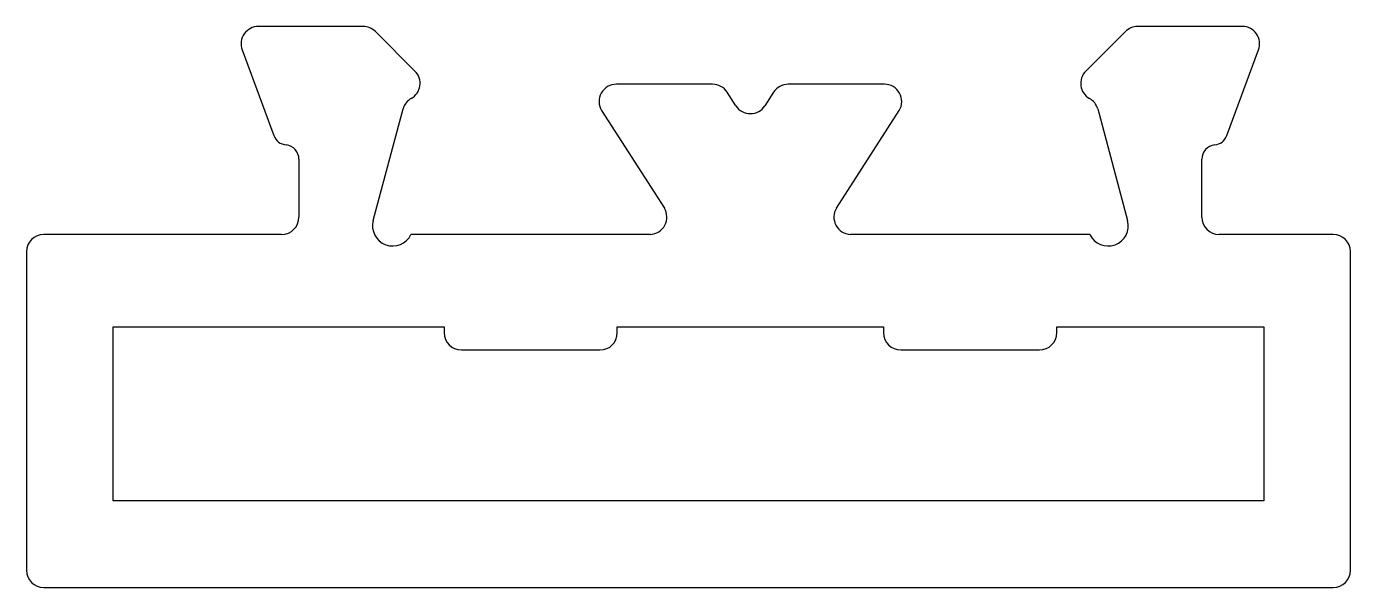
# Model space of a CAD drawing. Extents: x 6586.5 to 6609.4, y 1376.8 to 1386.5.
import ezdxf

# ---------------------------------------------------------------- set-up
doc = ezdxf.new("R2010")
doc.units = 0
doc.layers.get('0').update_dxf_attribs({"linetype": 'CONTINUOUS'})

msp = doc.modelspace()

# ---------------------------------------------------------------- linework, layer by layer
for p, q in [((6592.292, 1386.532), (6590.479, 1386.532)), ((6607.515, 1386.532), (6605.702, 1386.532)), ((6593.189, 1385.76), (6592.504, 1386.444)), ((6605.49, 1386.444), (6604.805, 1385.76)), ((6590.197, 1386.129), (6590.748, 1384.644)), ((6607.246, 1384.644), (6607.797, 1386.129)), ((6598.342, 1385.532), (6596.677, 1385.532)), ((6598.745, 1385.161), (6598.594, 1385.394)), ((6599.399, 1385.394), (6599.249, 1385.161)), ((6601.317, 1385.532), (6599.652, 1385.532)), ((6592.466, 1383.173), (6592.983, 1385.104)), ((6596.421, 1385.076), (6597.507, 1383.388)), ((6600.487, 1383.388), (6601.573, 1385.076)), ((6605.011, 1385.104), (6605.528, 1383.173)), ((6591.181, 1384.232), (6591.181, 1383.232)), ((6606.813, 1383.232), (6606.813, 1384.232)), ((6590.881, 1382.932), (6586.763, 1382.932)), ((6597.266, 1382.932), (6593.12, 1382.932)), ((6604.874, 1382.932), (6600.728, 1382.932)), ((6609.088, 1382.932), (6607.113, 1382.932)), ((6586.463, 1382.632), (6586.463, 1377.118)), ((6609.388, 1377.118), (6609.388, 1382.632)), ((6587.963, 1378.318), (6587.963, 1381.331)), ((6587.963, 1381.331), (6593.693, 1381.331)), ((6593.693, 1381.331), (6593.693, 1381.231)), ((6596.693, 1381.331), (6601.301, 1381.331)), ((6596.693, 1381.231), (6596.693, 1381.331)), ((6601.301, 1381.331), (6601.301, 1381.231)), ((6604.301, 1381.331), (6607.888, 1381.331)), ((6604.301, 1381.231), (6604.301, 1381.331)), ((6607.888, 1381.331), (6607.888, 1378.318)), ((6593.993, 1380.931), (6596.393, 1380.931)), ((6601.601, 1380.931), (6604.001, 1380.931)), ((6607.888, 1378.318), (6587.963, 1378.318)), ((6586.763, 1376.818), (6609.088, 1376.818))]:
    msp.add_line(p, q)
for centre, radius, start, end in [((6590.479, 1386.232), 0.3, 90, 200), ((6592.292, 1386.232), 0.3, 45, 90), ((6605.702, 1386.232), 0.3, 90, 135), ((6607.515, 1386.232), 0.3, 340, 90), ((6592.979, 1385.547), 0.299, 299.2897, 45.327), ((6605.015, 1385.547), 0.299, 134.673, 240.7103), ((6596.677, 1385.232), 0.3, 90, 211.4), ((6598.342, 1385.232), 0.3, 32.7601, 90), ((6599.652, 1385.232), 0.3, 90, 147.2399), ((6601.317, 1385.232), 0.3, 328.6, 90), ((6593.27, 1385.029), 0.296, 119.2897, 165.327), ((6598.997, 1385.323), 0.3, 212.7601, 327.2399), ((6604.724, 1385.029), 0.296, 14.673, 60.7103), ((6590.983, 1384.729), 0.25, 200, 264.0705), ((6590.931, 1384.232), 0.25, 0, 84.0705), ((6607.063, 1384.232), 0.25, 95.9295, 180), ((6607.011, 1384.729), 0.25, 275.9295, 340), ((6597.251, 1383.232), 0.3, 272.8392, 31.4), ((6600.743, 1383.232), 0.3, 148.6, 267.1608), ((6590.881, 1383.232), 0.3, 270, 0), ((6592.804, 1383.082), 0.35, 165, 334.6231), ((6605.19, 1383.082), 0.35, 205.3769, 15), ((6607.113, 1383.232), 0.3, 180, 270), ((6586.763, 1382.632), 0.3, 90, 180), ((6609.088, 1382.632), 0.3, 0, 90), ((6593.993, 1381.231), 0.3, 180, 270), ((6596.393, 1381.231), 0.3, 270, 0), ((6601.601, 1381.231), 0.3, 180, 270), ((6604.001, 1381.231), 0.3, 270, 0), ((6586.763, 1377.118), 0.3, 180, 270), ((6609.088, 1377.118), 0.3, 270, 0)]:
    msp.add_arc(centre, radius, start, end)

doc.saveas('drawing.dxf')
